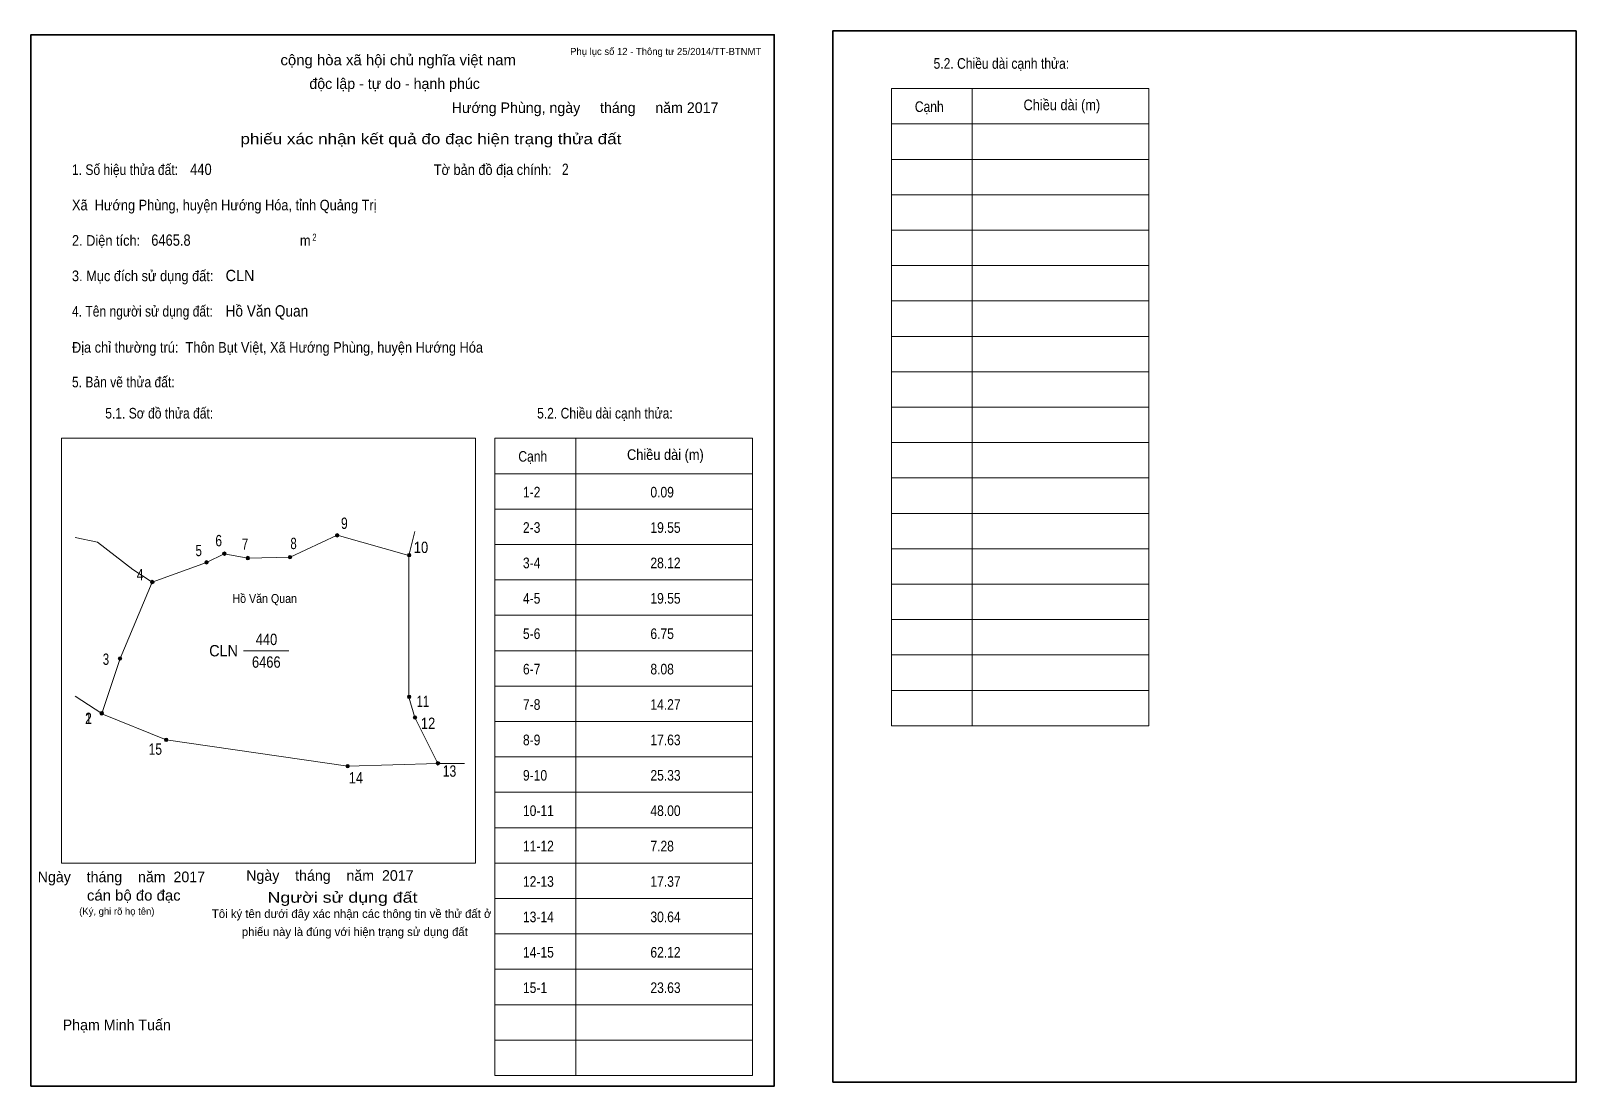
# Model space of a CAD drawing. Header units: centimetres. Extents: x 0 to 43.6, y 0 to 29.8.
import ezdxf
from ezdxf.enums import TextEntityAlignment as Align

# ---------------------------------------------------------------- set-up
doc = ezdxf.new("R2010")
doc.units = ezdxf.units.CM
doc.header["$LTSCALE"] = 0.12
for name, color, linetype in [('30', 7, 'Continuous'), ('34', 7, 'Continuous'), ('62', 7, 'Continuous')]:
    doc.layers.add(name, color=color, linetype=linetype)
for name, color, linetype, lineweight in [('32', 7, 'Continuous', 13), ('33', 7, 'Continuous', 13), ('61', 7, 'Continuous', 13), ('63', 7, 'Continuous', 13)]:
    doc.layers.add(name, color=color, linetype=linetype, lineweight=lineweight)

msp = doc.modelspace()

# ---------------------------------------------------------------- hatches: boundary and pattern name
at = {"layer": '32'}
for points in [[(8.7012, 15.5614, 1), (8.6012, 15.5614, 1)], [(5.0114, 14.7946, 1), (4.9114, 14.7946, 1)], [(5.5164, 15.043, 1), (5.4164, 15.043, 1)], [(6.1782, 14.9163, 1), (6.0782, 14.9163, 1)], [(7.3676, 14.9438, 1), (7.2676, 14.9438, 1)], [(10.7357, 14.998, 1), (10.6357, 14.998, 1)], [(3.4794, 14.2395, 1), (3.3794, 14.2395, 1)], [(2.5676, 12.0808, 1), (2.4676, 12.0808, 1)], [(10.7357, 10.9973, 1), (10.6357, 10.9973, 1)], [(2.05, 10.528, 1), (1.95, 10.528, 1)], [(2.0525, 10.5347, 1), (1.9525, 10.5347, 1)], [(10.9024, 10.4138, 1), (10.8024, 10.4138, 1)], [(3.8728, 9.7829, 1), (3.7728, 9.7829, 1)], [(11.55, 9.1186, 1), (11.45, 9.1186, 1)], [(8.9971, 9.0394, 1), (8.8971, 9.0394, 1)]]:
    msp.add_hatch(color=256, dxfattribs=at).paths.add_polyline_path(points)

# ---------------------------------------------------------------- linework, layer by layer
for centre in [(8.6512, 15.5614), (4.9614, 14.7946), (5.4664, 15.043), (6.1282, 14.9163), (7.3176, 14.9438), (10.6857, 14.998), (3.4294, 14.2395), (2.5176, 12.0808), (10.6857, 10.9973), (2, 10.528), (2.0025, 10.5347), (10.8524, 10.4138), (3.8228, 9.7829), (11.5, 9.1186), (8.9471, 9.0394)]:
    msp.add_circle(centre, 0.05, dxfattribs=at)
at = {"layer": '33'}
msp.add_line((6.01, 12.3), (7.29, 12.3), dxfattribs=at)
at = {"layer": '61'}
for p, q in [((10.68, 14.99), (8.65, 15.56)), ((10.68, 14.99), (10.85, 15.67)), ((2, 10.53), (1.25, 11.02)), ((11.5, 9.11), (12.25, 9.11))]:
    msp.add_line(p, q, dxfattribs=at)
for points in [[(1.25, 15.5), (1.88, 15.37), (2.88, 14.59), (3.43, 14.24)], [(3.43, 14.24), (4.96, 14.79), (5.46, 15.04), (6.13, 14.91), (7.32, 14.94), (8.65, 15.56)], [(11.5, 9.11), (10.85, 10.41), (10.68, 10.99), (10.68, 14.99)], [(3.43, 14.24), (2.52, 12.08), (2, 10.53)], [(11.5, 9.11), (8.95, 9.04), (3.82, 9.78), (2, 10.52), (2, 10.53)]]:
    msp.add_lwpolyline(points, dxfattribs=at)
at = {"layer": '63'}
for p, q in [((24.31, 28.18), (31.58, 28.18)), ((24.31, 10.18), (24.31, 28.18)), ((26.59, 10.18), (26.59, 28.18)), ((31.58, 10.18), (31.58, 28.18)), ((24.31, 27.18), (31.58, 27.18)), ((24.31, 26.18), (31.58, 26.18)), ((24.31, 25.18), (31.58, 25.18)), ((24.31, 24.18), (31.58, 24.18)), ((24.31, 23.18), (31.58, 23.18)), ((24.31, 22.18), (31.58, 22.18)), ((24.31, 21.18), (31.58, 21.18)), ((24.31, 20.18), (31.58, 20.18)), ((24.31, 19.18), (31.58, 19.18)), ((0.86, 18.3), (12.56, 18.3)), ((0.86, 6.3), (0.86, 18.3)), ((12.56, 6.3), (12.56, 18.3)), ((13.11, 18.3), (20.38, 18.3)), ((13.11, 0.3), (13.11, 18.3)), ((15.39, 0.3), (15.39, 18.3)), ((20.38, 0.3), (20.38, 18.3)), ((24.31, 18.18), (31.58, 18.18)), ((13.11, 17.3), (20.38, 17.3)), ((24.31, 17.18), (31.58, 17.18)), ((13.11, 16.3), (20.38, 16.3)), ((24.31, 16.18), (31.58, 16.18)), ((13.11, 15.3), (20.38, 15.3)), ((24.31, 15.18), (31.58, 15.18)), ((13.11, 14.3), (20.38, 14.3)), ((24.31, 14.18), (31.58, 14.18)), ((13.11, 13.3), (20.38, 13.3)), ((24.31, 13.18), (31.58, 13.18)), ((13.11, 12.3), (20.38, 12.3)), ((24.31, 12.18), (31.58, 12.18)), ((24.31, 12.18), (31.58, 12.18)), ((13.11, 11.3), (20.38, 11.3)), ((24.31, 11.18), (31.58, 11.18)), ((13.11, 10.3), (20.38, 10.3)), ((24.31, 10.18), (31.58, 10.18)), ((13.11, 9.3), (20.38, 9.3)), ((13.11, 8.3), (20.38, 8.3)), ((13.11, 7.3), (20.38, 7.3)), ((0.86, 6.3), (12.56, 6.3)), ((13.11, 6.3), (20.38, 6.3)), ((13.11, 5.3), (20.38, 5.3)), ((13.11, 4.3), (20.38, 4.3)), ((13.11, 3.3), (20.38, 3.3)), ((13.11, 2.3), (20.38, 2.3)), ((13.11, 2.3), (20.38, 2.3)), ((13.11, 1.3), (20.38, 1.3)), ((13.11, 0.3), (20.38, 0.3))]:
    msp.add_line(p, q, dxfattribs=at)
at = {"layer": '63', "lineweight": 35}
for points in [[(0, 0), (0, 29.7), (21, 29.7), (21, 0)], [(22.65, 0.11), (22.65, 29.81), (43.65, 29.81), (43.65, 0.11)]]:
    msp.add_lwpolyline(points, close=True, dxfattribs=at)

# ---------------------------------------------------------------- texts
at = {"layer": '30', "width": 0.85}
for s, p in [('1-2', (13.9, 16.63)), ('0.09', (17.5, 16.63)), ('2-3', (13.9, 15.63)), ('19.55', (17.5, 15.63)), ('3-4', (13.9, 14.63)), ('28.12', (17.5, 14.63)), ('4-5', (13.9, 13.63)), ('19.55', (17.5, 13.63)), ('5-6', (13.9, 12.63)), ('6.75', (17.5, 12.63)), ('6-7', (13.9, 11.63)), ('8.08', (17.5, 11.63)), ('7-8', (13.9, 10.63)), ('14.27', (17.5, 10.63)), ('8-9', (13.9, 9.63)), ('17.63', (17.5, 9.63)), ('9-10', (13.9, 8.63)), ('25.33', (17.5, 8.63)), ('10-11', (13.9, 7.63)), ('48.00', (17.5, 7.63)), ('11-12', (13.9, 6.63)), ('7.28', (17.5, 6.63)), ('12-13', (13.9, 5.63)), ('17.37', (17.5, 5.63)), ('13-14', (13.9, 4.63)), ('30.64', (17.5, 4.63)), ('14-15', (13.9, 3.63)), ('62.12', (17.5, 3.63)), ('15-1', (13.9, 2.63)), ('23.63', (17.5, 2.63))]:
    msp.add_text(s, height=0.3, dxfattribs=at).set_placement(p)
at = {"layer": '32'}
for s, width, p in [('9', 0.8, (8.855, 15.74)), ('5', 0.75, (4.74, 14.97)), ('6', 0.8, (5.305, 15.25)), ('7', 0.75, (6.05, 15.15)), ('8', 0.75, (7.42, 15.17)), ('10', 0.85, (11.02, 15.06)), ('4', 0.8, (3.085, 14.29)), ('3', 0.75, (2.12, 11.9)), ('11', 0.75, (11.075, 10.71)), ('2', 0.8, (1.625, 10.23)), ('1', 0.65, (1.63, 10.23)), ('12', 0.85, (11.22, 10.09)), ('15', 0.8, (3.515, 9.36)), ('14', 0.85, (9.18, 8.55)), ('13', 0.8, (11.825, 8.74))]:
    msp.add_text(s, height=0.32, dxfattribs=dict(at, width=width)).set_placement(p, align=Align.CENTER)
at = {"layer": '33', "width": 0.85}
for s, p in [('440', (6.655, 12.46)), ('6466', (6.65, 11.82))]:
    msp.add_text(s, height=0.32, dxfattribs=at).set_placement(p, align=Align.CENTER)
at = {"layer": '33', "width": 0.95}
msp.add_text('CLN', height=0.32, dxfattribs=at).set_placement((5.85, 12.14), align=Align.RIGHT)
at = {"layer": '34'}
for s, width, p in [('440', 0.85, (4.5, 25.74)), ('2', 0.8, (15, 25.74)), ('6465.8', 0.85, (3.4, 23.74)), ('CLN', 0.95, (5.5, 22.74)), ('Hồ Văn Quan', 0.9, (5.5, 21.74))]:
    msp.add_text(s, height=0.32, dxfattribs=dict(at, width=width)).set_placement(p)
at = {"layer": '62', "width": 0.9}
msp.add_text('Hồ Văn Quan', height=0.25, dxfattribs=at).set_placement((6.605, 13.65), align=Align.CENTER)
at = {"layer": '63'}
for s, height, p in [('Phụ lục số 12 - Thông tư 25/2014/TT-BTNMT', 0.2, (20.63, 29.13)), ('Ngày    tháng    năm  2017', 0.3, (10.81, 5.8)), ('Ngày    tháng    năm  2017', 0.3, (4.92, 5.76)), ('(Ký, ghi rõ họ tên)', 0.2, (3.49, 4.84))]:
    msp.add_text(s, height=height, dxfattribs=at).set_placement(p, align=Align.RIGHT)
at = {"layer": '63', "width": 1.05}
msp.add_text('cộng hòa xã hội chủ nghĩa việt nam', height=0.3, dxfattribs=at).set_placement((10.375, 28.84), align=Align.CENTER)
at = {"layer": '63'}
for s, height, width, p in [('5.2. Chiều dài cạnh thửa:', 0.3, 0.85, (25.5, 28.74)), ('Cạnh', 0.3, 0.85, (24.97, 27.52)), ('Chiều dài (m)', 0.3, 0.9, (28.04, 27.57)), ('1. Số hiệu thửa đất:', 0.3, 0.85, (1.16, 25.74)), ('Tờ bản đồ địa chính:', 0.3, 0.9, (11.38, 25.74)), ('Xã  Hướng Phùng, huyện Hướng Hóa, tỉnh Quảng Trị', 0.3, 0.9, (1.16, 24.74)), ('2. Diện tích:', 0.3, 0.9, (1.16, 23.74)), ('2', 0.2, 0.8, (7.95, 23.88)), ('m', 0.3, 0.9, (7.6, 23.74)), ('3. Mục đích sử dụng đất:', 0.3, 0.9, (1.16, 22.74)), ('4. Tên người sử dụng đất:', 0.3, 0.85, (1.16, 21.74)), ('Địa chỉ thường trú:  Thôn Bụt Việt, Xã Hướng Phùng, huyện Hướng Hóa', 0.3, 0.9, (1.16, 20.72)), ('5. Bản vẽ thửa đất:', 0.3, 0.85, (1.16, 19.74)), ('5.1. Sơ đồ thửa đất:', 0.3, 0.85, (2.1, 18.86)), ('5.2. Chiều dài cạnh thửa:', 0.3, 0.85, (14.3, 18.86)), ('Cạnh', 0.3, 0.85, (13.77, 17.64)), ('Chiều dài (m)', 0.3, 0.9, (16.84, 17.69))]:
    msp.add_text(s, height=height, dxfattribs=dict(at, width=width)).set_placement(p)
for s, height, p in [('độc lập - tự do - hạnh phúc', 0.3, (10.275, 28.17)), ('Hướng Phùng, ngày     tháng     năm 2017', 0.3, (15.655, 27.49)), ('Tôi ký tên dưới đây xác nhận các thông tin về thử đất ở ', 0.24, (9.105, 4.75)), ('phiếu này là đúng với hiện trạng sử dụng đất', 0.24, (9.15, 4.24)), ('Phạm Minh Tuấn', 0.3, (2.425, 1.58))]:
    msp.add_text(s, height=height, dxfattribs=at).set_placement(p, align=Align.CENTER)
for s, width, p in [('phiếu xác nhận kết quả đo đạc hiện trạng thửa đất', 1.2, (16.68, 26.61)), ('cán bộ đo đạc', 1.05, (4.23, 5.24)), ('Người sử dụng đất', 1.25, (10.92, 5.18))]:
    msp.add_text(s, height=0.3, dxfattribs=dict(at, width=width)).set_placement(p, align=Align.RIGHT)

doc.saveas('drawing.dxf')
